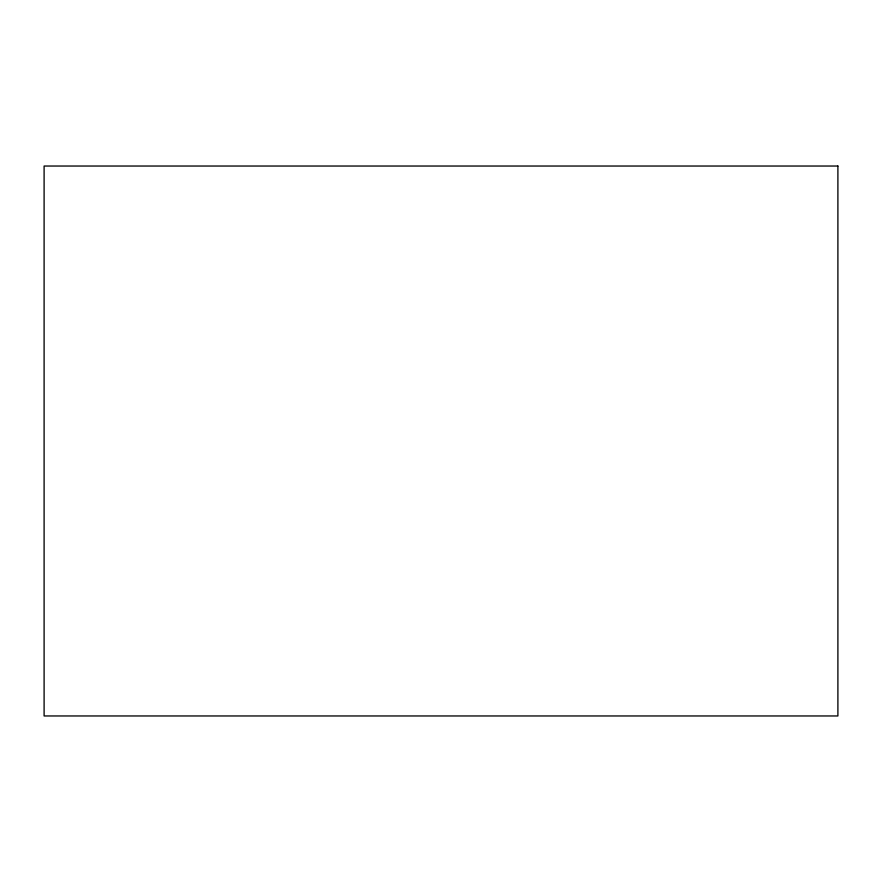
<?xml version="1.0" encoding="UTF-8"?>
<svg xmlns="http://www.w3.org/2000/svg" width="882" height="882" viewBox="0 0 882 882"><rect width="100%" height="100%" fill="white"/><g stroke="black" fill="none" stroke-linecap="round" stroke-linejoin="round"><path stroke-width="1.32" d="M837.9 166.036L44.1 166.036L44.1 715.963L837.9 715.963L837.9 166.036"/></g></svg>
